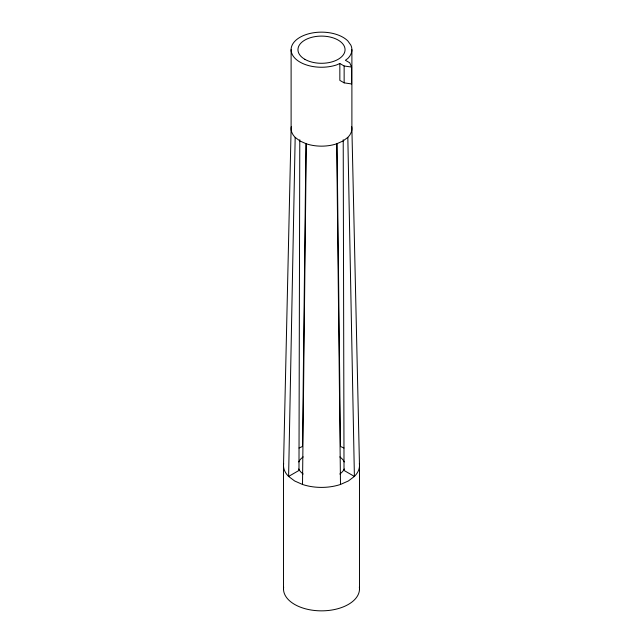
<?xml version="1.0" encoding="UTF-8"?>
<svg xmlns="http://www.w3.org/2000/svg" width="643" height="643" viewBox="0 0 643 643"><rect width="100%" height="100%" fill="white"/><g stroke="black" fill="none" stroke-linecap="round" stroke-linejoin="round"><path stroke-width="0.96" d="M299.783 139.724L298.979 470.443L288.603 476.431A37.985 21.934 0 0 1 283.651 463.555M359.349 463.555A37.985 21.934 0 0 1 354.397 476.431L348.361 480.972L340.493 484.46A37.985 21.934 0 0 1 302.507 484.46L306.301 143.799L300.008 141.01L295.177 137.377A30.39 17.546 0 0 1 291.271 126.775M305.964 143.51L302.507 446.467L299.011 448.018M295.177 137.377L288.603 476.431L294.639 480.972L302.507 484.46M351.729 126.775A30.39 17.546 0 0 1 347.823 137.377L342.992 141.01L336.699 143.799A30.39 17.546 0 0 1 306.301 143.799M339.842 63.496L336.699 64.895A30.39 17.546 0 0 1 295.177 58.473A30.39 17.546 0 0 1 306.301 34.497A30.39 17.546 0 0 1 347.823 40.927L350.853 45.155A30.39 17.546 0 0 1 347.823 58.473L345.404 60.289L349.704 62.765L351.584 67.065L351.584 83.944L344.142 82.851L339.842 80.375L339.842 63.496L344.142 65.98L351.584 67.065M343.989 448.018L340.493 446.467L337.036 143.51M347.823 137.377L354.397 476.431L344.021 470.443L343.217 139.724M336.699 143.799L340.493 484.46M359.485 588.916L359.485 465.468L351.89 128.608L351.89 49.696M344.142 65.98L344.142 82.851M291.11 49.696L291.11 128.608L283.515 465.468L283.515 588.916M344.254 468.988A23.55 13.599 0 0 1 339.801 474.028M303.199 474.028A23.55 13.599 0 0 1 298.746 468.988M298.746 461.947A23.55 13.599 0 0 1 303.199 456.908M339.801 456.908A23.55 13.599 0 0 1 344.254 461.947M359.349 587.011A37.985 21.934 0 0 1 321.5 610.85A37.985 21.934 0 0 1 283.651 587.011M304.846 59.309A23.55 13.599 0 0 0 344.254 53.216A23.55 13.599 0 0 0 315.408 36.563A23.55 13.599 0 0 0 304.846 59.309"/></g></svg>
